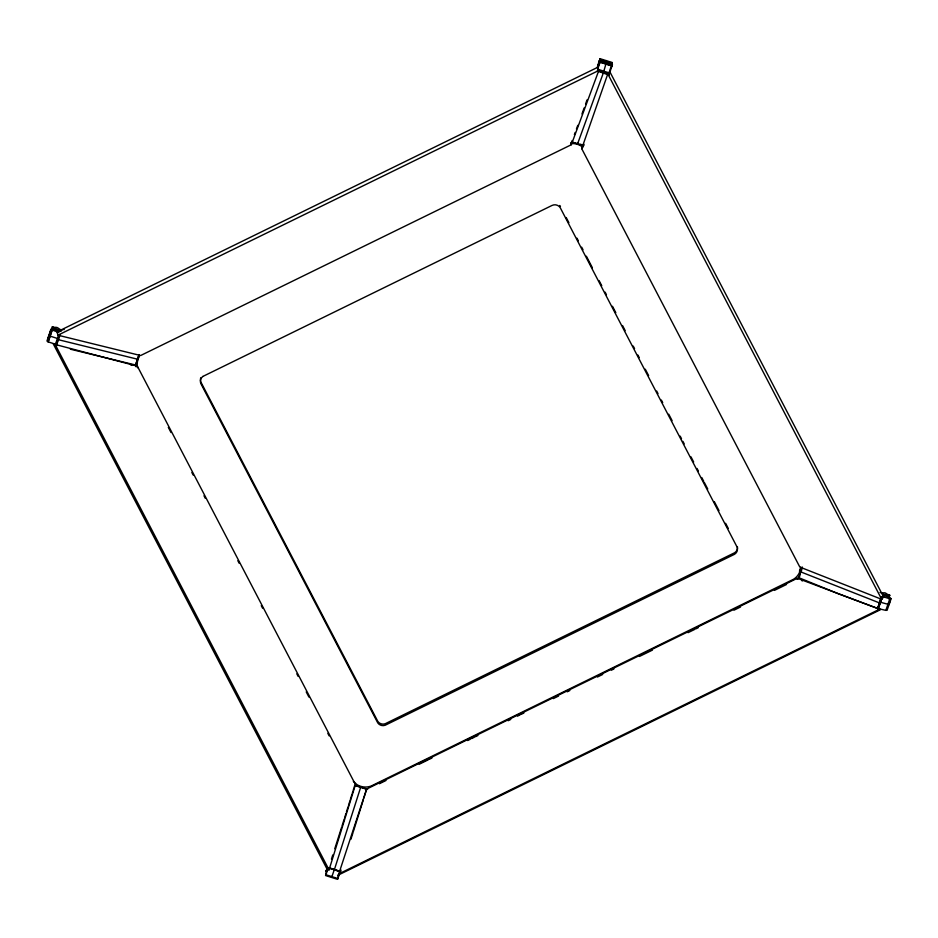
<?xml version="1.0" encoding="UTF-8"?>
<svg xmlns="http://www.w3.org/2000/svg" width="938" height="938" viewBox="0 0 938 938"><rect width="100%" height="100%" fill="white"/><g stroke="black" fill="none" stroke-linecap="round" stroke-linejoin="round"><path stroke-width="1.41" d="M599.077 61.615L599.124 60.923L597.201 67.724M609.067 75.45L609.641 73.058M609.723 72.613L611.951 66.023L600.062 62.213L600.496 60.302M338.043 877.499L337.504 879.316L325.58 875.541L326.635 870.312A23.696 1.606 -72.3 0 0 326.811 869.725L326.916 869.374M577.738 142.728A97.564 6.625 -72.3 0 0 577.538 143.983L603.122 73.539L606.452 62.201M334.256 870.054L360.743 787.076A97.564 6.625 -72.3 0 0 360.45 786.724L359.817 787.123M600.519 60.349L599.488 63.209L600.062 59.926L611.857 64.3M338.172 875.799L338.641 874.92L338.184 877.124M609.337 74.512L597.447 70.643M612.42 64.124L611.951 66.023M338.161 875.4L338.372 874.673L338.126 875.564M363.85 798.156L366.699 788.987A97.564 6.625 -72.3 0 0 366.406 788.624L365.562 789.456M609.184 75.087L598.526 71.44M600.062 59.973L599.616 60.97A23.696 1.606 -72.3 0 1 599.452 61.38L600.168 58.648L599.101 61.556M605.643 62.201L606.124 60.56L605.667 61.498M611.67 65.297L611.377 67.044L611.975 65.261M611.588 64.112L612.068 62.459L600.144 58.719M611.306 64.394L612.045 62.529M612.057 64.992L612.397 64.112M354.201 787.123L354.716 785.458L366.617 789.257M137.358 366.183L53.302 343.953L327.21 869.362L329.05 869.854L355.479 784.567L137.358 366.183L135.518 365.679L136.139 366.864M352.278 793.302L352.934 791.203M353.263 790.148L353.884 788.131M350.331 799.528L351.949 794.357M348.479 805.484L349.968 800.712M363.44 799.446L353.474 831.197M600.062 62.213L598.116 67.97M609.43 74.055L597.529 70.256M346.427 812.015L348.068 806.786M344.668 817.608L345.993 813.41M47.92 339.673L52.34 326.823L54.392 328.136A23.696 5.499 18.7 0 1 53.876 328.066L53.665 328.03A4.502 1.044 18.7 0 0 53.161 327.948L52.634 328.23A7.434 1.724 18.7 0 0 52.927 328.511L54.252 329.402L54.029 330.188L50.816 329.449L58.942 332.544M331.747 876.514L331.606 877.288M342.018 825.991L344.234 819.003M341.573 827.386L334.772 848.738M350.918 839.24L353.051 832.534M331.454 859.114L332.791 854.928M340.729 871.097L341.057 870.054M338.759 873.911L366.606 789.081L797.347 578.265L880.676 609.594L339.767 874.333L338.759 873.911L879.668 609.184M327.573 870.136L325.709 875.306M327.268 868.635L326.225 871.754M326.823 870.863L327.409 869.092M334.186 870.03L331.712 877.159M340.142 871.93L337.657 879.07M326.424 871.59L327.362 868.787M48.166 341.831L46.959 341.022L50.816 329.449M47.709 339.626L49.128 335.018L50.277 336.179L57.429 338.454L58.391 339.65M49.667 333.858L51.227 329.25M51.707 330.223L52.481 327.925M48.131 341.795L52.036 330.258M52.094 330.352L48.237 341.913L55.483 344.223L58.602 334.995M55.87 344.985L58.988 335.757M59.633 334.831L56.104 345.243L56.831 345.665M56.479 345.512L59.95 335.03M70.362 349.194L135.529 364.999L139.035 354.611M135.529 364.999L139.27 354.634M878.12 608.633L838.502 593.813L798.848 577.714L802.131 567.197M798.848 577.714L802.365 567.326M877.522 608.692L881.79 597.131M877.64 608.633L880.993 597.049M877.933 608.621L882.025 597.096M881.661 598.174L878.156 608.563L885.824 610.38L889.834 598.796C893.011 598.807 884.581 596.627 889.095 596.545A7.434 1.724 18.7 0 0 889.376 596.427L888.884 595.818A4.502 1.044 18.7 0 0 888.392 595.583L888.18 595.478A23.696 5.499 18.7 0 1 887.665 595.231L889.822 595.267L886.457 593.871A5.218 1.208 18.7 0 1 886.48 593.672C884.792 591.855 882.541 593.59 880.008 592.453M878.589 608.059L882.482 596.521L889.834 598.796M888.661 598.725L889.752 595.243M889.705 600.543L890.49 598.233M890.69 598.315L889.083 604.553L880.536 602.29L879.879 602.853M886.023 610.345L887.078 610.31L891.1 598.737M597.776 66.961L599.781 61.111M610.04 69.729L610.744 67.653M597.834 66.364L600.003 60.032M598.057 66.598L599.347 62.834M609.161 72.718L609.958 70.409M611.635 64.64L611.951 63.737M581.712 148.661L607.801 73.914L609.735 71.569L883.631 596.967L881.697 599.323L799.821 567.044L581.712 148.661L583.002 147.09M585.57 104.001L587.036 99.92M581.97 113.944L584.151 107.929M576.424 129.045L577.796 125.329M574.384 134.58L575.17 132.434M571.336 144.722L598.831 70.456L597.928 67.196L57.019 331.923L57.922 335.194L140.606 355.537L571.336 144.722L570.738 142.553M337.903 878.554L325.978 874.767M572.168 140.548L571.664 141.919L583.565 145.718L584.069 144.346M327.069 868.119L326.131 871.144L326.905 869.385M583.565 145.718L571.594 142.084M52.34 326.823L55.67 327.585A5.218 1.208 18.7 0 0 55.659 327.374C57.687 326.799 59.516 329.824 62.072 330.27M131.121 365.398L132.094 364.823M202.901 376.419L552.048 205.434A6.249 6.062 1.9 0 1 560.385 207.99L737.162 547.206A6.273 6.097 1.9 0 1 734.454 554.323L385.248 725.215A6.261 6.085 1.9 0 1 377.791 722.928L200.931 383.759A6.249 6.062 1.9 0 1 202.878 376.455M57.922 335.194L598.831 70.456M379.433 783.711L385.999 780.498M419.11 764.294L428.291 759.803M429.334 759.288L431.961 757.998M467.652 740.539L470.266 739.25M471.58 738.616L474.194 737.327M475.296 736.787L477.923 735.509M508.126 720.724L510.753 719.434M517.471 716.151L520.098 714.862M521.258 714.299L523.885 713.009M553.326 698.599L558.567 696.031M567.22 691.798L569.847 690.52M597.424 677.013L602.677 674.445M611.318 670.213L613.944 668.935M639.446 656.448L652.438 650.093M688.035 632.669L694.601 629.457M695.691 628.929L698.318 627.639M733.997 610.181L740.563 606.968M774.413 590.401L786.525 584.468M797.124 579.285L798.344 578.687L797.347 578.265M879.469 602.923L800.571 571.817A97.564 22.653 18.7 0 1 801.638 570.796M64.206 329.543L63.761 329.707M882.06 597.025L882.506 596.545M61.486 330.586L52.634 327.925M60.9 331.419L54.51 329.496M53.267 328.593L59.387 330.469M599.828 59.293L603.392 60.431M605.772 61.193L611.728 63.092M600.39 60.466L612.397 64.288M600.332 60.653L611.037 64.077M601.082 61.193L604.658 62.33M605.842 62.705L610.603 64.23M600.097 62.025L611.998 65.836M597.682 69.224L608.399 72.648M354.799 785.176L366.699 788.987M328.675 867.627L340.588 871.472M328.57 867.838L340.471 871.648M328.488 867.955L340.388 871.754M882.623 594.352L888.743 596.38M889.4 596.134L882.74 593.883M887.454 596.474L883.514 595.149M366.606 789.081L367.614 789.491M58.391 339.708L137.71 359.254A97.564 22.653 18.7 0 0 137.546 358.926M353.356 781.401L357.05 784.672A15.7 15.243 1.9 0 0 365.48 787.041A15.559 15.102 1.9 0 0 371.413 785.903L793.536 579.262A15.559 15.102 1.9 0 0 799.364 572.719A15.7 15.243 1.9 0 0 800.735 567.173M607.801 73.914L881.697 599.323M566.224 217.546L568.909 222.693M576.976 238.17L578.312 240.738M581.677 247.186L583.026 249.766M586.367 256.191L592.394 267.752M599.089 280.591L601.762 285.727M605.116 292.14L606.452 294.708M612.479 306.269L615.82 312.682M622.515 325.521L625.189 330.657M633.22 346.063L634.557 348.631M637.91 355.045L639.247 357.613M645.274 369.185L648.627 375.61M656.682 391.052L658.019 393.632M661.372 400.057L662.709 402.637M668.747 414.209L672.1 420.646M680.179 436.135L681.527 438.726M682.876 441.317L684.224 443.897M690.966 456.829L693.663 462M697.04 468.472L698.388 471.052M701.753 477.524L703.781 481.405M704.438 482.671L707.744 489.026M714.369 501.713L719 510.6M725.613 523.298L728.298 528.446M168.324 427.365L171.009 432.524M191.856 472.506L193.205 475.085M203.98 495.768L205.34 498.371M237.842 560.713L239.178 563.281M261.268 605.643L262.605 608.211M296.818 673.847L298.167 676.427M306.222 691.892L308.919 697.051M327.808 733.293L329.156 735.884M55.154 344.457L329.05 869.854M801.744 580.001L802.236 581.044M798.625 577.585A97.564 22.653 18.7 0 1 799.692 576.565M580.552 144.159A15.676 15.219 1.9 0 1 582.193 145.238M800.372 568.498A15.7 15.243 1.9 0 1 799.422 571.207M137.3 363.358A15.559 15.102 1.9 0 1 137.429 360.473A15.676 15.219 1.9 0 1 139.328 355.068M200.826 377.674A6.285 6.097 1.9 0 0 200.451 379.937A6.249 6.062 1.9 0 0 200.978 382.247L377.838 721.416A6.261 6.085 1.9 0 0 385.295 723.702L734.501 552.81A6.273 6.097 1.9 0 0 737.479 546.854M559.763 205.481A6.249 6.062 1.9 0 1 560.455 206.477M139.27 356.592A15.676 15.219 1.9 0 0 137.241 364.87A15.559 15.102 1.9 0 0 137.687 367.766M582.135 146.75A15.559 15.102 1.9 0 0 579.625 145.214A15.676 15.219 1.9 0 0 570.996 143.62M135.588 364.694A97.564 22.653 18.7 0 1 135.764 365.023"/></g></svg>
